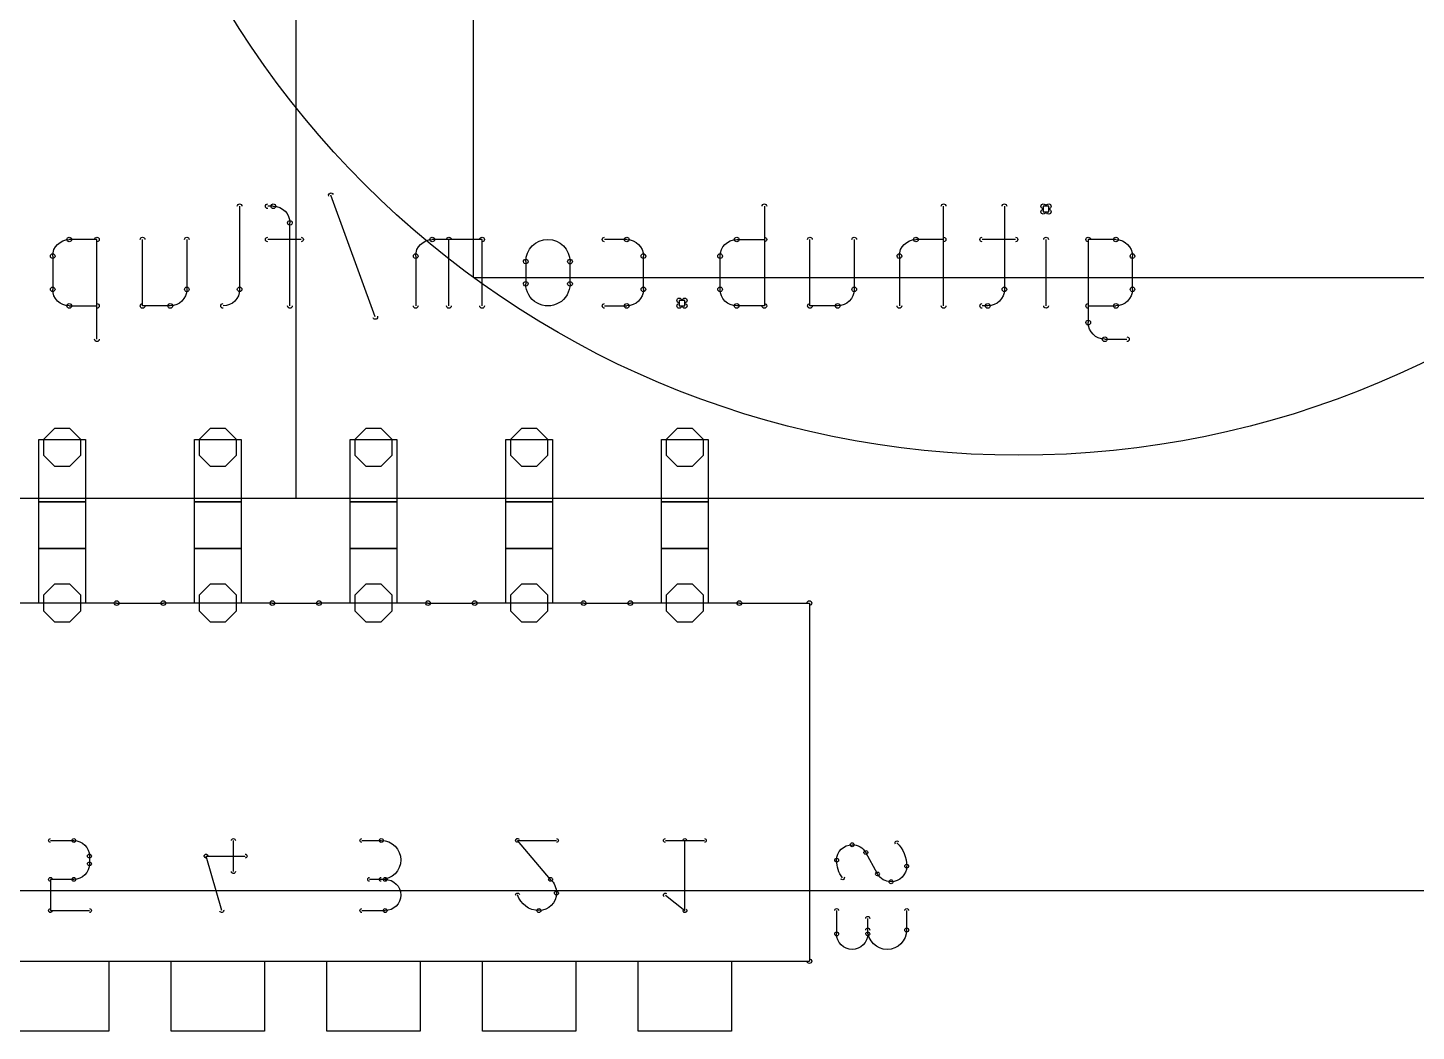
# Model space of a CAD drawing. Header units: centimetres. Extents: x -1.8 to 11.4, y -8.6 to 8.2.
# Drawn here: x 4.413 to 6.678, y -7.78 to -6.143 of the extents above; entities that cross this region are included whole.
import ezdxf

# ---------------------------------------------------------------- set-up
doc = ezdxf.new("R2010")
doc.units = ezdxf.units.CM
doc.header["$MEASUREMENT"] = 0
for name, color, linetype in [('ChronoDot_chronodor', 7, 'Continuous'), ('digibaro_board v7_digibaro_v2', 7, 'Continuous'), ('PCB_board_profile', 7, 'Continuous')]:
    doc.layers.add(name, color=color, linetype=linetype)

# ---------------------------------------------------------------- blocks, each defined once
blk = doc.blocks.new('PCB')
at = {"layer": 'PCB_board_profile'}
for p, q in [((4.85, 7.55), (4.85, 0.34)), ((0.95, 0.34), (8.75, 0.34))]:
    blk.add_line(p, q, dxfattribs=at)
blk = doc.blocks.new('ChronoDot')
at = {"layer": 'ChronoDot_chronodor'}
for q in [(5.1402, 1.46), (6.9198, 0.7)]:
    blk.add_line((5.1402, 0.7), q, dxfattribs=at)
blk.add_circle((6.03, 1.92), 1.51, dxfattribs=at)
blk = doc.blocks.new('digibaro_boardv7')
at = {"layer": 'digibaro_board v7_digibaro_v2'}
for p, q in [((4.5452, 7.7795), (4.3928, 7.7795)), ((4.5452, 7.6652), (4.5452, 7.7795)), ((4.6468, 7.7795), (4.6468, 7.6652)), ((4.7992, 7.7795), (4.6468, 7.7795)), ((4.7992, 7.6652), (4.7992, 7.7795)), ((5.0532, 7.7795), (4.9008, 7.7795)), ((4.9008, 7.7795), (4.9008, 7.6652)), ((5.0532, 7.6652), (5.0532, 7.7795)), ((5.1548, 7.7795), (5.1548, 7.6652)), ((5.3072, 7.7795), (5.1548, 7.7795)), ((5.3072, 7.6652), (5.3072, 7.7795)), ((5.5612, 7.7795), (5.4088, 7.7795)), ((5.4088, 7.7795), (5.4088, 7.6652)), ((5.5612, 7.6652), (5.5612, 7.7795)), ((4.0118, 7.6652), (5.6882, 7.6652)), ((4.3928, 7.6652), (4.5452, 7.6652)), ((4.6468, 7.6652), (4.7992, 7.6652)), ((4.9008, 7.6652), (5.0532, 7.6652)), ((5.1548, 7.6652), (5.3072, 7.6652)), ((5.4088, 7.6652), (5.5612, 7.6652)), ((5.6882, 7.081), (5.6882, 7.6652)), ((5.7326, 7.5826), (5.7326, 7.6207)), ((5.7835, 7.6207), (5.7835, 7.5954)), ((5.8469, 7.5826), (5.8469, 7.6144)), ((4.45, 7.5826), (4.5135, 7.5826)), ((4.45, 7.5318), (4.45, 7.5826)), ((4.7294, 7.5826), (4.7039, 7.4938)), ((4.958, 7.5826), (4.996, 7.5826)), ((5.4533, 7.5573), (5.485, 7.5826)), ((5.485, 7.5826), (5.485, 7.4684)), ((-0.4, 7.55), (10, 7.55)), ((4.488, 7.5318), (4.45, 7.5318)), ((4.996, 7.5318), (4.9707, 7.5318)), ((5.2659, 7.5318), (5.212, 7.4684)), ((5.7993, 7.523), (5.7803, 7.488)), ((4.5135, 7.4938), (4.5135, 7.5064)), ((4.7484, 7.5191), (4.7484, 7.4684)), ((4.7039, 7.4938), (4.7675, 7.4938)), ((4.45, 7.4684), (4.488, 7.4684)), ((4.958, 7.4684), (4.9897, 7.4684)), ((5.212, 7.4684), (5.2755, 7.4684)), ((5.4533, 7.4684), (5.5168, 7.4684)), ((4.4385, 7.0936), (4.4564, 7.1115)), ((4.4385, 7.0936), (4.4564, 7.1115)), ((4.4385, 7.0684), (4.4385, 7.0936)), ((4.4385, 7.0684), (4.4385, 7.0936)), ((4.4564, 7.1115), (4.4816, 7.1115)), ((4.4564, 7.1115), (4.4816, 7.1115)), ((4.4816, 7.1115), (4.4995, 7.0936)), ((4.4816, 7.1115), (4.4995, 7.0936)), ((4.4995, 7.0936), (4.4995, 7.0684)), ((4.4995, 7.0936), (4.4995, 7.0684)), ((4.4995, 7.0936), (4.4995, 7.0684)), ((4.4995, 7.0936), (4.4995, 7.0684)), ((4.6925, 7.0936), (4.7104, 7.1115)), ((4.6925, 7.0936), (4.7104, 7.1115)), ((4.6925, 7.0684), (4.6925, 7.0936)), ((4.6925, 7.0684), (4.6925, 7.0936)), ((4.7104, 7.1115), (4.7356, 7.1115)), ((4.7104, 7.1115), (4.7356, 7.1115)), ((4.7356, 7.1115), (4.7535, 7.0936)), ((4.7356, 7.1115), (4.7535, 7.0936)), ((4.7535, 7.0936), (4.7535, 7.0684)), ((4.7535, 7.0936), (4.7535, 7.0684)), ((4.7535, 7.0936), (4.7535, 7.0684)), ((4.7535, 7.0936), (4.7535, 7.0684)), ((4.9465, 7.0936), (4.9644, 7.1115)), ((4.9465, 7.0936), (4.9644, 7.1115)), ((4.9465, 7.0684), (4.9465, 7.0936)), ((4.9465, 7.0684), (4.9465, 7.0936)), ((4.9644, 7.1115), (4.9896, 7.1115)), ((4.9644, 7.1115), (4.9896, 7.1115)), ((4.9896, 7.1115), (5.0075, 7.0936)), ((4.9896, 7.1115), (5.0075, 7.0936)), ((5.0075, 7.0936), (5.0075, 7.0684)), ((5.0075, 7.0936), (5.0075, 7.0684)), ((5.0075, 7.0936), (5.0075, 7.0684)), ((5.0075, 7.0936), (5.0075, 7.0684)), ((5.2005, 7.0936), (5.2184, 7.1115)), ((5.2005, 7.0936), (5.2184, 7.1115)), ((5.2005, 7.0684), (5.2005, 7.0936)), ((5.2005, 7.0684), (5.2005, 7.0936)), ((5.2184, 7.1115), (5.2436, 7.1115)), ((5.2184, 7.1115), (5.2436, 7.1115)), ((5.2436, 7.1115), (5.2615, 7.0936)), ((5.2436, 7.1115), (5.2615, 7.0936)), ((5.2615, 7.0936), (5.2615, 7.0684)), ((5.2615, 7.0936), (5.2615, 7.0684)), ((5.2615, 7.0936), (5.2615, 7.0684)), ((5.2615, 7.0936), (5.2615, 7.0684)), ((5.4545, 7.0936), (5.4724, 7.1115)), ((5.4545, 7.0936), (5.4724, 7.1115)), ((5.4545, 7.0684), (5.4545, 7.0936)), ((5.4545, 7.0684), (5.4545, 7.0936)), ((5.4724, 7.1115), (5.4976, 7.1115)), ((5.4724, 7.1115), (5.4976, 7.1115)), ((5.4976, 7.1115), (5.5155, 7.0936)), ((5.4976, 7.1115), (5.5155, 7.0936)), ((5.5155, 7.0936), (5.5155, 7.0684)), ((5.5155, 7.0936), (5.5155, 7.0684)), ((5.5155, 7.0936), (5.5155, 7.0684)), ((5.5155, 7.0936), (5.5155, 7.0684)), ((4.5579, 7.081), (4.3801, 7.081)), ((4.5071, 7.081), (4.4309, 7.081)), ((4.4309, 7.081), (4.4309, 6.9921)), ((4.5071, 6.9921), (4.5071, 7.081)), ((4.5579, 7.081), (4.6341, 7.081)), ((4.8119, 7.081), (4.6341, 7.081)), ((4.7611, 7.081), (4.6849, 7.081)), ((4.6849, 7.081), (4.6849, 6.9921)), ((4.7611, 6.9921), (4.7611, 7.081)), ((4.8119, 7.081), (4.8881, 7.081)), ((5.0659, 7.081), (4.8881, 7.081)), ((4.9389, 7.081), (4.9389, 6.9921)), ((5.0151, 7.081), (4.9389, 7.081)), ((5.0151, 6.9921), (5.0151, 7.081)), ((5.0659, 7.081), (5.1421, 7.081)), ((5.3199, 7.081), (5.1421, 7.081)), ((5.2691, 7.081), (5.1929, 7.081)), ((5.1929, 7.081), (5.1929, 6.9921)), ((5.2691, 6.9921), (5.2691, 7.081)), ((5.3199, 7.081), (5.3961, 7.081)), ((5.5739, 7.081), (5.3961, 7.081)), ((5.5231, 7.081), (5.4469, 7.081)), ((5.4469, 7.081), (5.4469, 6.9921)), ((5.5231, 6.9921), (5.5231, 7.081)), ((5.5739, 7.081), (5.6882, 7.081)), ((4.4564, 7.0505), (4.4385, 7.0684)), ((4.4564, 7.0505), (4.4385, 7.0684)), ((4.4816, 7.0505), (4.4564, 7.0505)), ((4.4816, 7.0505), (4.4564, 7.0505)), ((4.4995, 7.0684), (4.4816, 7.0505)), ((4.4995, 7.0684), (4.4816, 7.0505)), ((4.7104, 7.0505), (4.6925, 7.0684)), ((4.7104, 7.0505), (4.6925, 7.0684)), ((4.7356, 7.0505), (4.7104, 7.0505)), ((4.7356, 7.0505), (4.7104, 7.0505)), ((4.7535, 7.0684), (4.7356, 7.0505)), ((4.7535, 7.0684), (4.7356, 7.0505)), ((4.9644, 7.0505), (4.9465, 7.0684)), ((4.9644, 7.0505), (4.9465, 7.0684)), ((4.9896, 7.0505), (4.9644, 7.0505)), ((4.9896, 7.0505), (4.9644, 7.0505)), ((5.0075, 7.0684), (4.9896, 7.0505)), ((5.0075, 7.0684), (4.9896, 7.0505)), ((5.2184, 7.0505), (5.2005, 7.0684)), ((5.2184, 7.0505), (5.2005, 7.0684)), ((5.2436, 7.0505), (5.2184, 7.0505)), ((5.2436, 7.0505), (5.2184, 7.0505)), ((5.2615, 7.0684), (5.2436, 7.0505)), ((5.2615, 7.0684), (5.2436, 7.0505)), ((5.4724, 7.0505), (5.4545, 7.0684)), ((5.4724, 7.0505), (5.4545, 7.0684)), ((5.4976, 7.0505), (5.4724, 7.0505)), ((5.4976, 7.0505), (5.4724, 7.0505)), ((5.5155, 7.0684), (5.4976, 7.0505)), ((5.5155, 7.0684), (5.4976, 7.0505)), ((4.4309, 6.9921), (4.5071, 6.9921)), ((4.4309, 6.9921), (4.4309, 6.9159)), ((4.5071, 6.9921), (4.4309, 6.9921)), ((4.5071, 6.9159), (4.5071, 6.9921)), ((4.6849, 6.9921), (4.7611, 6.9921)), ((4.6849, 6.9921), (4.6849, 6.9159)), ((4.7611, 6.9921), (4.6849, 6.9921)), ((4.7611, 6.9159), (4.7611, 6.9921)), ((4.9389, 6.9921), (5.0151, 6.9921)), ((4.9389, 6.9921), (4.9389, 6.9159)), ((5.0151, 6.9921), (4.9389, 6.9921)), ((5.0151, 6.9159), (5.0151, 6.9921)), ((5.1929, 6.9921), (5.2691, 6.9921)), ((5.2691, 6.9921), (5.1929, 6.9921)), ((5.1929, 6.9921), (5.1929, 6.9159)), ((5.2691, 6.9159), (5.2691, 6.9921)), ((5.4469, 6.9921), (5.5231, 6.9921)), ((5.4469, 6.9921), (5.4469, 6.9159)), ((5.5231, 6.9921), (5.4469, 6.9921)), ((5.5231, 6.9159), (5.5231, 6.9921)), ((4.5071, 6.9159), (4.4309, 6.9159)), ((4.4309, 6.9159), (4.4309, 6.8143)), ((4.4309, 6.9159), (4.5071, 6.9159)), ((4.5071, 6.8143), (4.5071, 6.9159)), ((4.6849, 6.9159), (4.6849, 6.8143)), ((4.7611, 6.9159), (4.6849, 6.9159)), ((4.6849, 6.9159), (4.7611, 6.9159)), ((4.7611, 6.8143), (4.7611, 6.9159)), ((4.9389, 6.9159), (4.9389, 6.8143)), ((5.0151, 6.9159), (4.9389, 6.9159)), ((4.9389, 6.9159), (5.0151, 6.9159)), ((5.0151, 6.8143), (5.0151, 6.9159)), ((5.2691, 6.9159), (5.1929, 6.9159)), ((5.1929, 6.9159), (5.1929, 6.8143)), ((5.1929, 6.9159), (5.2691, 6.9159)), ((5.2691, 6.8143), (5.2691, 6.9159)), ((5.5231, 6.9159), (5.4469, 6.9159)), ((5.4469, 6.9159), (5.4469, 6.8143)), ((5.4469, 6.9159), (5.5231, 6.9159)), ((5.5231, 6.8143), (5.5231, 6.9159)), ((4.4385, 6.8396), (4.4564, 6.8575)), ((4.4385, 6.8396), (4.4564, 6.8575)), ((4.4564, 6.8575), (4.4816, 6.8575)), ((4.4564, 6.8575), (4.4816, 6.8575)), ((4.4816, 6.8575), (4.4995, 6.8396)), ((4.4816, 6.8575), (4.4995, 6.8396)), ((4.6925, 6.8396), (4.7104, 6.8575)), ((4.6925, 6.8396), (4.7104, 6.8575)), ((4.7104, 6.8575), (4.7356, 6.8575)), ((4.7104, 6.8575), (4.7356, 6.8575)), ((4.7356, 6.8575), (4.7535, 6.8396)), ((4.7356, 6.8575), (4.7535, 6.8396)), ((4.9465, 6.8396), (4.9644, 6.8575)), ((4.9465, 6.8396), (4.9644, 6.8575)), ((4.9644, 6.8575), (4.9896, 6.8575)), ((4.9644, 6.8575), (4.9896, 6.8575)), ((4.9896, 6.8575), (5.0075, 6.8396)), ((4.9896, 6.8575), (5.0075, 6.8396)), ((5.2005, 6.8396), (5.2184, 6.8575)), ((5.2005, 6.8396), (5.2184, 6.8575)), ((5.2184, 6.8575), (5.2436, 6.8575)), ((5.2184, 6.8575), (5.2436, 6.8575)), ((5.2436, 6.8575), (5.2615, 6.8396)), ((5.2436, 6.8575), (5.2615, 6.8396)), ((5.4545, 6.8396), (5.4724, 6.8575)), ((5.4545, 6.8396), (5.4724, 6.8575)), ((5.4724, 6.8575), (5.4976, 6.8575)), ((5.4724, 6.8575), (5.4976, 6.8575)), ((5.4976, 6.8575), (5.5155, 6.8396)), ((5.4976, 6.8575), (5.5155, 6.8396)), ((4.4385, 6.8144), (4.4385, 6.8396)), ((4.4385, 6.8144), (4.4385, 6.8396)), ((4.4995, 6.8396), (4.4995, 6.8144)), ((4.4995, 6.8396), (4.4995, 6.8144)), ((4.4995, 6.8396), (4.4995, 6.8144)), ((4.4995, 6.8396), (4.4995, 6.8144)), ((4.6925, 6.8144), (4.6925, 6.8396)), ((4.6925, 6.8144), (4.6925, 6.8396)), ((4.7535, 6.8396), (4.7535, 6.8144)), ((4.7535, 6.8396), (4.7535, 6.8144)), ((4.7535, 6.8396), (4.7535, 6.8144)), ((4.7535, 6.8396), (4.7535, 6.8144)), ((4.9465, 6.8144), (4.9465, 6.8396)), ((4.9465, 6.8144), (4.9465, 6.8396)), ((5.0075, 6.8396), (5.0075, 6.8144)), ((5.0075, 6.8396), (5.0075, 6.8144)), ((5.0075, 6.8396), (5.0075, 6.8144)), ((5.0075, 6.8396), (5.0075, 6.8144)), ((5.2005, 6.8144), (5.2005, 6.8396)), ((5.2005, 6.8144), (5.2005, 6.8396)), ((5.2615, 6.8396), (5.2615, 6.8144)), ((5.2615, 6.8396), (5.2615, 6.8144)), ((5.2615, 6.8396), (5.2615, 6.8144)), ((5.2615, 6.8396), (5.2615, 6.8144)), ((5.4545, 6.8144), (5.4545, 6.8396)), ((5.4545, 6.8144), (5.4545, 6.8396)), ((5.5155, 6.8396), (5.5155, 6.8144)), ((5.5155, 6.8396), (5.5155, 6.8144)), ((5.5155, 6.8396), (5.5155, 6.8144)), ((5.5155, 6.8396), (5.5155, 6.8144)), ((4.4309, 6.8143), (4.5071, 6.8143)), ((4.4564, 6.7965), (4.4385, 6.8144)), ((4.4564, 6.7965), (4.4385, 6.8144)), ((4.4816, 6.7965), (4.4564, 6.7965)), ((4.4816, 6.7965), (4.4564, 6.7965)), ((4.4995, 6.8144), (4.4816, 6.7965)), ((4.4995, 6.8144), (4.4816, 6.7965)), ((4.6849, 6.8143), (4.7611, 6.8143)), ((4.7104, 6.7965), (4.6925, 6.8144)), ((4.7104, 6.7965), (4.6925, 6.8144)), ((4.7356, 6.7965), (4.7104, 6.7965)), ((4.7356, 6.7965), (4.7104, 6.7965)), ((4.7535, 6.8144), (4.7356, 6.7965)), ((4.7535, 6.8144), (4.7356, 6.7965)), ((4.9389, 6.8143), (5.0151, 6.8143)), ((4.9644, 6.7965), (4.9465, 6.8144)), ((4.9644, 6.7965), (4.9465, 6.8144)), ((4.9896, 6.7965), (4.9644, 6.7965)), ((4.9896, 6.7965), (4.9644, 6.7965)), ((5.0075, 6.8144), (4.9896, 6.7965)), ((5.0075, 6.8144), (4.9896, 6.7965)), ((5.1929, 6.8143), (5.2691, 6.8143)), ((5.2184, 6.7965), (5.2005, 6.8144)), ((5.2184, 6.7965), (5.2005, 6.8144)), ((5.2436, 6.7965), (5.2184, 6.7965)), ((5.2436, 6.7965), (5.2184, 6.7965)), ((5.2615, 6.8144), (5.2436, 6.7965)), ((5.2615, 6.8144), (5.2436, 6.7965)), ((5.4469, 6.8143), (5.5231, 6.8143)), ((5.4724, 6.7965), (5.4545, 6.8144)), ((5.4724, 6.7965), (5.4545, 6.8144)), ((5.4976, 6.7965), (5.4724, 6.7965)), ((5.4976, 6.7965), (5.4724, 6.7965)), ((5.5155, 6.8144), (5.4976, 6.7965)), ((5.5155, 6.8144), (5.4976, 6.7965)), ((4.5257, 6.6506), (4.5257, 6.488)), ((6.1702, 6.6506), (6.2063, 6.6506)), ((6.1431, 6.488), (6.1431, 6.6235)), ((4.4806, 6.5964), (4.5257, 6.5964)), ((4.6001, 6.5964), (4.6001, 6.488)), ((4.6453, 6.5964), (4.6001, 6.5964)), ((4.8406, 6.5964), (4.8406, 6.4609)), ((4.9798, 6.6144), (4.9075, 6.4158)), ((5.0458, 6.5151), (5.0458, 6.5964)), ((5.1, 6.5964), (5.1, 6.488)), ((5.1542, 6.5964), (5.1542, 6.488)), ((5.3541, 6.5964), (5.3902, 6.5964)), ((5.4758, 6.5964), (5.4848, 6.5964)), ((5.4758, 6.5873), (5.4758, 6.5964)), ((5.4848, 6.5964), (5.4848, 6.5873)), ((5.6147, 6.5964), (5.5696, 6.5964)), ((5.6147, 6.4338), (5.6147, 6.5964)), ((5.7342, 6.5964), (5.6891, 6.5964)), ((5.6891, 6.5964), (5.6891, 6.488)), ((5.835, 6.5151), (5.835, 6.5964)), ((5.9072, 6.5964), (5.9072, 6.4338)), ((5.9793, 6.5964), (5.9702, 6.5964)), ((6.0743, 6.5964), (6.0743, 6.488)), ((6.1431, 6.5964), (6.1883, 6.5964)), ((5.4848, 6.5873), (5.4758, 6.5873)), ((4.4535, 6.5151), (4.4535, 6.5693)), ((4.6724, 6.488), (4.6724, 6.5693)), ((4.7586, 6.4338), (4.7586, 6.5693)), ((5.2254, 6.5241), (5.2254, 6.5603)), ((5.2976, 6.5603), (5.2976, 6.5241)), ((5.4173, 6.5693), (5.4173, 6.5151)), ((5.5425, 6.5693), (5.5425, 6.5151)), ((5.7613, 6.488), (5.7613, 6.5693)), ((6.0064, 6.4338), (6.0064, 6.5693)), ((6.2154, 6.5693), (6.2154, 6.5151)), ((4.5257, 6.488), (4.4806, 6.488)), ((4.8587, 6.488), (4.8045, 6.488)), ((5.1542, 6.488), (5.0729, 6.488)), ((5.3902, 6.488), (5.3541, 6.488)), ((5.5696, 6.488), (5.6147, 6.488)), ((5.9072, 6.488), (5.8621, 6.488)), ((6.0244, 6.488), (5.9702, 6.488)), ((6.1883, 6.488), (6.1431, 6.488)), ((6.0698, 6.4428), (6.0788, 6.4428)), ((6.0698, 6.4338), (6.0698, 6.4428)), ((6.0788, 6.4428), (6.0788, 6.4338)), ((4.8135, 6.4338), (4.8045, 6.4338)), ((6.0788, 6.4338), (6.0698, 6.4338))]:
    blk.add_line(p, q, dxfattribs=at)
for centre, radius, start, end in [((5.6882, 7.6652), 0.00381, 0, 180), ((5.6882, 7.6652), 0.00381, 270, 90), ((5.758, 7.6207), 0.0254, 0, 180), ((5.8152, 7.6144), 0.0317, 0, 180), ((5.7327, 7.6207), 0.00317, 0, 180), ((5.7327, 7.6207), 0.00317, 180, 0), ((5.7835, 7.6207), 0.00317, 360, 180), ((5.7835, 7.6207), 0.00318, 180, 0), ((5.7835, 7.6144), 0.00318, 180, 0), ((5.847, 7.6144), 0.00317, 0, 180), ((5.847, 7.6144), 0.00317, 180, 0), ((5.7835, 7.5954), 0.00318, 180, 0), ((4.45, 7.5827), 0.00318, 90, 270), ((4.45, 7.5826), 0.00318, 0, 180), ((4.5135, 7.5827), 0.00317, 270, 90), ((4.7294, 7.5826), 0.00317, 344.0794, 164.0794), ((4.958, 7.5827), 0.00318, 90, 270), ((4.996, 7.5827), 0.00318, 90, 270), ((4.996, 7.5573), 0.0254, 270, 90), ((4.996, 7.5827), 0.00317, 270, 90), ((5.2469, 7.5459), 0.0367, 89.9944, 162.0525), ((5.2469, 7.5827), 0.00318, 90, 270), ((5.2469, 7.5827), 0.00318, 269.9098, 89.9098), ((5.2469, 7.5541), 0.0286, 0.0013, 89.9987), ((5.485, 7.5826), 0.00318, 0, 180), ((5.485, 7.5826), 0.00317, 308.6034, 128.6034), ((5.7327, 7.5826), 0.00317, 180, 0), ((5.847, 7.5826), 0.00317, 180, 0), ((5.212, 7.5573), 0.00318, 162.0216, 342.0216), ((5.2448, 7.5541), 0.0307, 313.6137, 0.0202), ((5.2755, 7.5541), 0.00317, 0.0904, 180.0904), ((5.2755, 7.5541), 0.00318, 180, 360), ((5.4533, 7.5573), 0.00317, 128.6034, 308.6034), ((4.45, 7.5318), 0.00318, 90, 270), ((4.45, 7.5318), 0.00318, 180, 0), ((4.488, 7.5318), 0.00318, 90, 270), ((4.488, 7.5318), 0.00318, 270, 90), ((4.488, 7.5064), 0.0254, 0.0013, 89.9987), ((4.7484, 7.5191), 0.00318, 0, 180), ((4.9707, 7.5318), 0.00318, 90, 270), ((4.9897, 7.5318), 0.00318, 90, 270), ((4.9897, 7.5001), 0.0318, 270, 90), ((4.996, 7.5318), 0.00318, 90, 270), ((4.996, 7.5318), 0.00318, 270, 90), ((5.2659, 7.5318), 0.00317, 133.5312, 313.5312), ((5.2659, 7.5318), 0.00317, 319.5358, 139.5358), ((5.7803, 7.5007), 0.0476, 143.1156, 179.9905), ((5.7422, 7.5293), 0.00317, 323.0037, 143.0037), ((5.7993, 7.523), 0.00317, 149.5161, 329.5161), ((5.7993, 7.523), 0.00317, 331.3751, 151.3751), ((5.8215, 7.5099), 0.0258, 90.0017, 149.4991), ((5.8215, 7.5357), 0.00318, 90, 270), ((5.8215, 7.5357), 0.00318, 270, 90), ((5.8215, 7.5103), 0.0254, 0.0013, 89.9987), ((4.5135, 7.5064), 0.00317, 360, 180), ((4.5135, 7.5064), 0.00317, 180, 360), ((5.7327, 7.5007), 0.00317, 360, 180), ((5.7327, 7.5007), 0.00318, 180.0902, 0.0902), ((5.7581, 7.5007), 0.0254, 179.9901, 269.9874), ((5.7933, 7.5103), 0.0537, 314.7667, 0.0064), ((5.847, 7.5103), 0.00317, 0, 180), ((5.847, 7.5103), 0.00317, 180, 0), ((4.488, 7.4938), 0.0254, 270.0013, 359.9987), ((4.5135, 7.4938), 0.00317, 0, 180), ((4.5135, 7.4938), 0.00317, 180, 0), ((4.7039, 7.4938), 0.00318, 90, 270), ((4.7039, 7.4938), 0.00317, 164.0794, 344.0794), ((4.7675, 7.4938), 0.00318, 270, 90), ((5.758, 7.4753), 0.00317, 90, 270), ((5.758, 7.4753), 0.00318, 270, 90), ((5.758, 7.5011), 0.0258, 270.0101, 329.5074), ((5.7803, 7.488), 0.00318, 151.2959, 331.2959), ((5.7803, 7.488), 0.00318, 329.4384, 149.4384), ((4.45, 7.4684), 0.00318, 90, 270), ((4.488, 7.4684), 0.00318, 90, 270), ((4.488, 7.4684), 0.00317, 270, 90), ((4.7484, 7.4684), 0.00318, 180, 0), ((4.958, 7.4684), 0.00318, 90, 270), ((4.9897, 7.4684), 0.00318, 90, 270), ((4.9897, 7.4684), 0.00317, 270, 90), ((5.212, 7.4684), 0.00318, 90, 270), ((5.212, 7.4684), 0.00318, 139.5943, 319.5943), ((5.2755, 7.4684), 0.00317, 270, 90), ((5.4533, 7.4684), 0.00318, 90, 270), ((5.485, 7.4684), 0.00318, 180, 0), ((5.5168, 7.4684), 0.00317, 270, 90), ((5.8311, 7.4722), 0.00317, 134.8084, 314.8084), ((4.5579, 7.081), 0.00381, 90, 270), ((4.5579, 7.081), 0.00381, 270, 90), ((4.6341, 7.081), 0.00381, 90, 270), ((4.6341, 7.081), 0.00381, 270, 90), ((4.8119, 7.081), 0.00381, 90, 270), ((4.8119, 7.081), 0.00381, 270, 90), ((4.8881, 7.081), 0.00381, 90, 270), ((4.8881, 7.081), 0.00381, 270, 90), ((5.0659, 7.081), 0.00381, 90, 270), ((5.0659, 7.081), 0.00381, 270, 90), ((5.1421, 7.081), 0.00381, 90, 270), ((5.1421, 7.081), 0.00381, 270, 90), ((5.3199, 7.081), 0.00381, 90, 270), ((5.3199, 7.081), 0.00381, 270, 90), ((5.3961, 7.081), 0.00381, 90, 270), ((5.3961, 7.081), 0.00381, 270, 90), ((5.5739, 7.081), 0.00381, 90, 270), ((5.5739, 7.081), 0.00381, 270, 90), ((5.6882, 7.081), 0.00381, 180, 0), ((5.6882, 7.081), 0.00381, 270, 90), ((4.5257, 6.6506), 0.00381, 0, 180), ((6.1702, 6.6235), 0.0271, 90.0119, 180.0092), ((6.1702, 6.6506), 0.00381, 90, 270), ((6.1702, 6.6506), 0.00381, 270, 90), ((6.2063, 6.6506), 0.00381, 270, 90), ((4.9798, 6.6144), 0.00381, 340.0426, 160.0426), ((6.1431, 6.6235), 0.00381, 0, 180), ((6.1431, 6.6235), 0.00381, 180, 0), ((4.4806, 6.5693), 0.0271, 89.9908, 179.9881), ((4.4806, 6.5964), 0.00381, 90, 270), ((4.4806, 6.5964), 0.00381, 270, 90), ((4.5257, 6.5964), 0.00381, 270, 90), ((4.6001, 6.5964), 0.00381, 0, 180), ((4.6001, 6.5964), 0.00381, 90, 270), ((4.6453, 6.5964), 0.00381, 90, 270), ((4.6453, 6.5964), 0.00381, 270, 90), ((4.6453, 6.5693), 0.0271, 0.0119, 90.0092), ((4.7315, 6.5964), 0.00381, 90, 270), ((4.7315, 6.5693), 0.0271, 0.0119, 90.0092), ((4.8406, 6.5964), 0.00381, 0, 180), ((5.0458, 6.5964), 0.00381, 0, 180), ((5.1, 6.5964), 0.00381, 0, 180), ((5.1542, 6.5964), 0.00381, 0, 180), ((5.2615, 6.5603), 0.0361, 360, 180), ((5.3541, 6.5964), 0.00381, 90, 270), ((5.3902, 6.5964), 0.00381, 90, 270), ((5.3902, 6.5964), 0.00381, 270, 90), ((5.3902, 6.5693), 0.0271, 0.0013, 89.9987), ((5.4758, 6.5964), 0.00381, 0, 180), ((5.4758, 6.5964), 0.00381, 90, 270), ((5.4848, 6.5964), 0.00381, 0, 180), ((5.4848, 6.5964), 0.00381, 270, 90), ((5.5696, 6.5693), 0.0271, 90.0013, 179.9987), ((5.5696, 6.5964), 0.00381, 90, 270), ((5.5696, 6.5964), 0.00381, 270, 90), ((5.6147, 6.5964), 0.00381, 0, 180), ((5.6147, 6.5964), 0.00381, 270, 90), ((5.6891, 6.5964), 0.00381, 90, 270), ((5.6891, 6.5964), 0.00381, 0, 180), ((5.7342, 6.5964), 0.00381, 90, 270), ((5.7342, 6.5964), 0.00381, 270, 90), ((5.7342, 6.5693), 0.0271, 0.0013, 89.9987), ((5.835, 6.5964), 0.00381, 0, 180), ((5.9072, 6.5964), 0.00381, 0, 180), ((5.9702, 6.5964), 0.00381, 90, 270), ((5.9793, 6.5964), 0.00381, 90, 270), ((5.9793, 6.5964), 0.00381, 270, 90), ((5.9793, 6.5693), 0.0271, 0.0013, 89.9987), ((6.0743, 6.5964), 0.00382, 360, 180), ((6.1431, 6.5964), 0.00381, 90, 270), ((6.1883, 6.5964), 0.00381, 90, 270), ((6.1883, 6.5964), 0.00381, 270, 90), ((6.1883, 6.5693), 0.0271, 0.0013, 89.9987), ((4.4535, 6.5693), 0.00381, 0, 180), ((4.6724, 6.5693), 0.00381, 0, 180), ((4.7586, 6.5693), 0.00381, 0, 180), ((5.4173, 6.5693), 0.00381, 0, 180), ((5.4758, 6.5873), 0.00381, 90, 270), ((5.4758, 6.5873), 0.00381, 180, 360), ((5.4848, 6.5873), 0.00381, 180, 0), ((5.4848, 6.5873), 0.00381, 270, 90), ((5.5425, 6.5693), 0.00381, 0, 180), ((5.7613, 6.5693), 0.00381, 0, 180), ((6.0064, 6.5693), 0.00381, 0, 180), ((6.2154, 6.5693), 0.00381, 0, 180), ((4.4535, 6.5693), 0.00381, 180, 0), ((4.6724, 6.5693), 0.00381, 180, 0), ((4.7586, 6.5693), 0.00381, 180, 0), ((5.2254, 6.5603), 0.00381, 360, 180), ((5.2254, 6.5603), 0.00381, 180, 360), ((5.2976, 6.5603), 0.00381, 0, 180), ((5.2976, 6.5603), 0.00381, 180, 0), ((5.4173, 6.5693), 0.00381, 180, 0), ((5.5425, 6.5693), 0.00381, 180, 0), ((5.7613, 6.5693), 0.00381, 180, 0), ((6.0064, 6.5693), 0.00381, 180, 0), ((6.2154, 6.5693), 0.00381, 180, 0), ((5.2254, 6.5241), 0.00381, 360, 180), ((5.2976, 6.5241), 0.00381, 0, 180), ((4.4535, 6.5151), 0.00381, 0, 180), ((4.4535, 6.5151), 0.00381, 180, 0), ((4.4806, 6.5151), 0.0271, 180.0119, 270.0092), ((5.0458, 6.5151), 0.00381, 360, 180), ((5.0458, 6.5151), 0.00381, 180, 360), ((5.0729, 6.5151), 0.0271, 180.0119, 270.0092), ((5.2254, 6.5241), 0.00381, 180, 360), ((5.2615, 6.5241), 0.0361, 180, 0), ((5.2976, 6.5241), 0.00381, 180, 0), ((5.3902, 6.5151), 0.0271, 270.0013, 359.9987), ((5.4173, 6.5151), 0.00381, 0, 180), ((5.4173, 6.5151), 0.00381, 180, 0), ((5.5425, 6.5151), 0.00381, 0, 180), ((5.5425, 6.5151), 0.00381, 180, 0), ((5.5696, 6.5151), 0.0271, 180.0013, 269.9987), ((5.835, 6.5151), 0.00381, 360, 180), ((5.835, 6.5151), 0.00381, 180, 0), ((5.8621, 6.5151), 0.0271, 180.0119, 270.0092), ((6.1883, 6.5151), 0.0271, 270.0013, 359.9987), ((6.2154, 6.5151), 0.00381, 360, 180), ((6.2154, 6.5151), 0.00381, 180, 360), ((4.4806, 6.488), 0.00381, 90, 270), ((4.4806, 6.488), 0.00381, 270, 90), ((4.5257, 6.488), 0.00381, 180, 0), ((4.5257, 6.488), 0.00381, 270, 90), ((4.6001, 6.488), 0.00381, 180, 0), ((4.6724, 6.488), 0.00381, 180, 0), ((4.8045, 6.488), 0.00381, 90, 270), ((4.8587, 6.488), 0.00381, 270, 90), ((5.0729, 6.488), 0.00381, 90, 270), ((5.0729, 6.488), 0.00381, 270, 90), ((5.1, 6.488), 0.00381, 180, 0), ((5.1542, 6.488), 0.00381, 180, 0), ((5.1542, 6.488), 0.00381, 270, 90), ((5.3541, 6.488), 0.00381, 90, 270), ((5.3902, 6.488), 0.00381, 90, 270), ((5.3902, 6.488), 0.00381, 270, 90), ((5.5696, 6.488), 0.00381, 90, 270), ((5.5696, 6.488), 0.00381, 270, 90), ((5.6147, 6.488), 0.00381, 270, 90), ((5.6891, 6.488), 0.00381, 180, 0), ((5.7613, 6.488), 0.00381, 180, 0), ((5.8621, 6.488), 0.00381, 90, 270), ((5.8621, 6.488), 0.00381, 270, 90), ((5.9072, 6.488), 0.00381, 270, 90), ((5.9702, 6.488), 0.00381, 90, 270), ((6.0244, 6.488), 0.00381, 270, 90), ((6.0743, 6.488), 0.00382, 180, 360), ((6.1431, 6.488), 0.00381, 90, 270), ((6.1431, 6.488), 0.00381, 180, 0), ((6.1883, 6.488), 0.00381, 90, 270), ((6.1883, 6.488), 0.00381, 270, 90), ((4.8135, 6.4609), 0.0271, 270.0013, 359.9987), ((4.8406, 6.4609), 0.00381, 360, 180), ((4.8406, 6.4609), 0.00381, 180, 360), ((4.8045, 6.4338), 0.00381, 90, 270), ((4.8135, 6.4338), 0.00381, 90, 270), ((4.8135, 6.4338), 0.00381, 270, 90), ((6.0698, 6.4428), 0.00381, 90, 270), ((6.0698, 6.4428), 0.00381, 0, 180), ((6.0698, 6.4338), 0.00381, 90, 270), ((6.0788, 6.4428), 0.00381, 360, 180), ((6.0788, 6.4428), 0.00381, 270, 90), ((6.0788, 6.4338), 0.00381, 270, 90), ((4.7586, 6.4338), 0.00381, 180, 360), ((4.9075, 6.4158), 0.00381, 160.0426, 340.0426), ((5.6147, 6.4338), 0.00381, 180, 0), ((5.9072, 6.4338), 0.00381, 180, 0), ((6.0064, 6.4338), 0.00381, 180, 0), ((6.0698, 6.4338), 0.00381, 180, 360), ((6.0788, 6.4338), 0.00381, 180, 0)]:
    blk.add_arc(centre, radius, start, end, dxfattribs=at)
at = {"extrusion": (1.94289e-16, -2.18953e-47, -1), "rotation": 180}
for name in ['PCB', 'ChronoDot']:
    blk.add_blockref(name, (0, 7.25, 0.9538), dxfattribs=at)

msp = doc.modelspace()

# ---------------------------------------------------------------- block references
at = {"extrusion": (1.94289e-16, -1.91052e-31, -1), "rotation": 180}
msp.add_blockref('digibaro_boardv7', (0, 0), dxfattribs=at)

doc.saveas('drawing.dxf')
